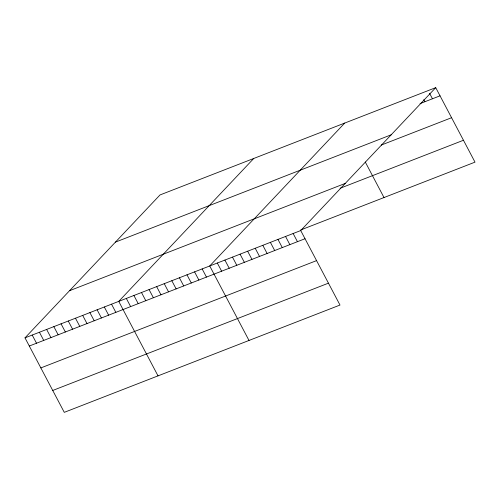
<?xml version="1.0" encoding="UTF-8"?>
<svg xmlns="http://www.w3.org/2000/svg" width="500" height="500" viewBox="0 0 500 500"><rect width="100%" height="100%" fill="white"/><g stroke="black" fill="none" stroke-linecap="round" stroke-linejoin="round"><path stroke-width="0.75" d="M435.725 87.65L300.719 230.562L339.994 305.05L64.275 412.35L25 337.856L160.006 194.95L435.725 87.65L475 162.144L300.606 230.006M253.75 158.469L118.744 301.375L158.019 375.869M344.738 123.062L209.731 265.969L249.006 340.456M420.044 103.606L440.037 95.825M115.456 242.106L391.175 134.812M381.269 145.069L451.575 117.713M69.55 290.7L345.269 183.4M340.081 188.275L463.462 140.256M25 337.856L300.719 230.562M29.306 346.031L305.025 238.738M40.85 367.919L316.562 260.619M52.737 390.462L328.45 283.169M429.581 93.331L432.456 98.775M423.794 99.688L424.869 101.725M365.269 162L384.012 197.55M293.137 233.512L297.444 241.688M285.55 236.462L289.862 244.638M277.969 239.412L282.281 247.587M270.387 242.362L274.7 250.538M262.806 245.312L267.119 253.487M255.225 248.269L259.531 256.438M247.644 251.219L251.95 259.387M240.062 254.169L244.369 262.337M232.475 257.119L236.788 265.294M224.894 260.069L229.206 268.244M217.312 263.019L221.625 271.194M202.15 268.919L206.456 277.094M194.569 271.869L198.875 280.044M186.981 274.819L191.294 282.994M179.4 277.775L183.713 285.944M171.819 280.725L176.131 288.894M164.237 283.675L168.544 291.85M156.656 286.625L160.963 294.8M149.075 289.575L153.381 297.75M141.494 292.525L145.8 300.7M133.906 295.475L138.219 303.65M126.325 298.425L130.638 306.6M111.531 304.181L115.844 312.356M104.319 306.988L108.631 315.163M97.112 309.794L101.419 317.969M89.9 312.6L94.206 320.775M82.688 315.406L87 323.581M75.475 318.212L79.787 326.388M68.269 321.019L72.575 329.194M61.056 323.825L65.362 332M53.844 326.631L58.156 334.806M46.631 329.438L50.944 337.612M39.425 332.244L43.731 340.419M32.212 335.05L36.519 343.225"/></g></svg>
